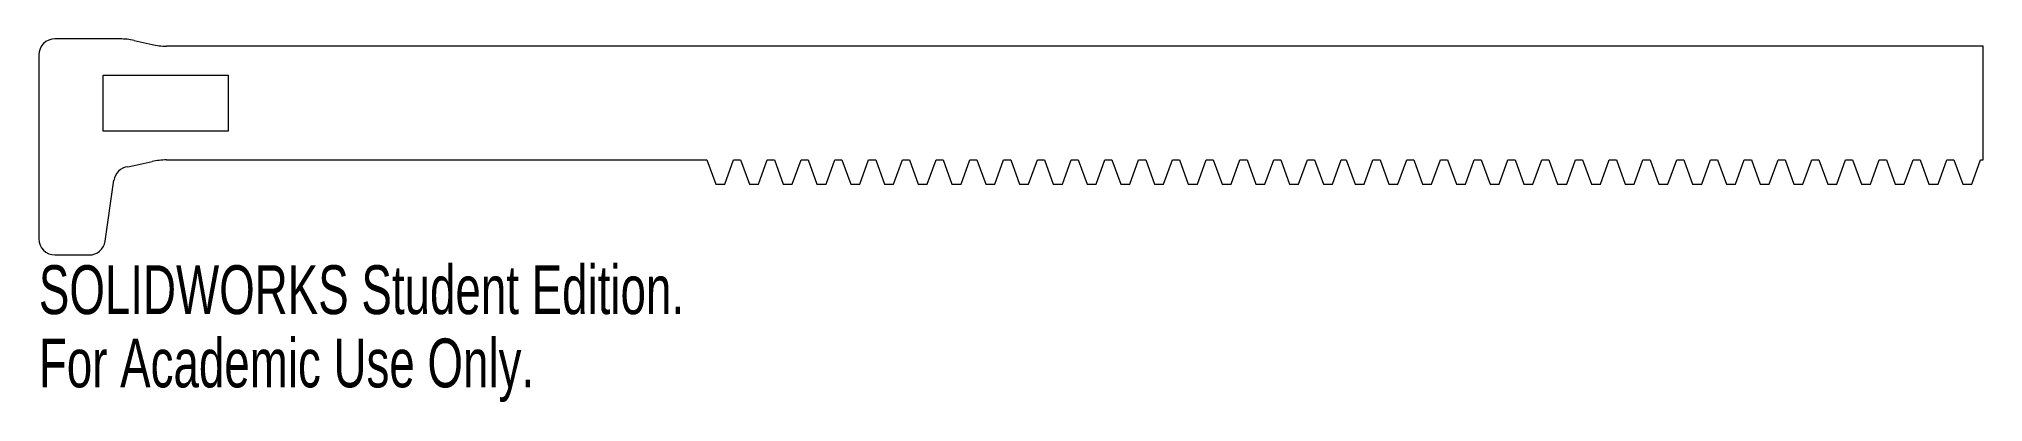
# Model space of a CAD drawing. Header units: inches. Extents: x -4.9 to 2.67, y -1.31 to 0.1.
import ezdxf

# ---------------------------------------------------------------- set-up
doc = ezdxf.new("R2010")
doc.units = ezdxf.units.IN
doc.header["$MEASUREMENT"] = 0
doc.styles.add('SLDTEXTSTYLE0', font='TXT', dxfattribs={"width": 0.7})

msp = doc.modelspace()

# ---------------------------------------------------------------- linework, layer by layer
at = {"color": 7, "linetype": 'Continuous', "lineweight": 15}
for p, q in [((-4.5876, 0.1015), (-4.8408, 0.1015)), ((-4.5322, 0.0953), (-4.4619, 0.0794)), ((-4.9033, 0.039), (-4.9033, -0.6778)), ((2.6747, 0.0731), (-4.4065, 0.0731)), ((2.6747, -0.3701), (2.6747, 0.0731)), ((-4.6533, -0.2576), (-4.6533, -0.0394)), ((-4.6533, -0.0394), (-4.1651, -0.0394)), ((-4.1651, -0.0394), (-4.1651, -0.2576)), ((-4.1651, -0.2576), (-4.6533, -0.2576)), ((-4.5322, -0.3922), (-4.4619, -0.3763)), ((-4.4065, -0.3701), (-2.2996, -0.3701)), ((-2.2996, -0.3701), (-2.2653, -0.4643)), ((-2.23, -0.4643), (-2.1957, -0.3701)), ((-2.1957, -0.3701), (-2.168, -0.3701)), ((-2.168, -0.3701), (-2.1337, -0.4643)), ((-2.0984, -0.4643), (-2.0641, -0.3701)), ((-2.0641, -0.3701), (-2.0364, -0.3701)), ((-2.0364, -0.3701), (-2.0021, -0.4643)), ((-1.9668, -0.4643), (-1.9325, -0.3701)), ((-1.9325, -0.3701), (-1.9049, -0.3701)), ((-1.9049, -0.3701), (-1.8706, -0.4643)), ((-1.8353, -0.4643), (-1.801, -0.3701)), ((-1.801, -0.3701), (-1.7733, -0.3701)), ((-1.7733, -0.3701), (-1.739, -0.4643)), ((-1.7037, -0.4643), (-1.6694, -0.3701)), ((-1.6694, -0.3701), (-1.6417, -0.3701)), ((-1.6417, -0.3701), (-1.6074, -0.4643)), ((-1.5721, -0.4643), (-1.5378, -0.3701)), ((-1.5378, -0.3701), (-1.5101, -0.3701)), ((-1.5101, -0.3701), (-1.4758, -0.4643)), ((-1.4405, -0.4643), (-1.4062, -0.3701)), ((-1.4062, -0.3701), (-1.3786, -0.3701)), ((-1.3786, -0.3701), (-1.3443, -0.4643)), ((-1.309, -0.4643), (-1.2747, -0.3701)), ((-1.2747, -0.3701), (-1.247, -0.3701)), ((-1.247, -0.3701), (-1.2127, -0.4643)), ((-1.1774, -0.4643), (-1.1431, -0.3701)), ((-1.1431, -0.3701), (-1.1154, -0.3701)), ((-1.1154, -0.3701), (-1.0811, -0.4643)), ((-1.0458, -0.4643), (-1.0115, -0.3701)), ((-1.0115, -0.3701), (-0.9838, -0.3701)), ((-0.9838, -0.3701), (-0.9495, -0.4643)), ((-0.9142, -0.4643), (-0.8799, -0.3701)), ((-0.8799, -0.3701), (-0.8523, -0.3701)), ((-0.8523, -0.3701), (-0.818, -0.4643)), ((-0.7827, -0.4643), (-0.7484, -0.3701)), ((-0.7484, -0.3701), (-0.7207, -0.3701)), ((-0.7207, -0.3701), (-0.6864, -0.4643)), ((-0.6511, -0.4643), (-0.6168, -0.3701)), ((-0.6168, -0.3701), (-0.5891, -0.3701)), ((-0.5891, -0.3701), (-0.5548, -0.4643)), ((-0.5195, -0.4643), (-0.4852, -0.3701)), ((-0.4852, -0.3701), (-0.4575, -0.3701)), ((-0.4575, -0.3701), (-0.4232, -0.4643)), ((-0.3879, -0.4643), (-0.3536, -0.3701)), ((-0.3536, -0.3701), (-0.326, -0.3701)), ((-0.326, -0.3701), (-0.2917, -0.4643)), ((-0.2564, -0.4643), (-0.2221, -0.3701)), ((-0.2221, -0.3701), (-0.1944, -0.3701)), ((-0.1944, -0.3701), (-0.1601, -0.4643)), ((-0.1248, -0.4643), (-0.0905, -0.3701)), ((-0.0905, -0.3701), (-0.0628, -0.3701)), ((-0.0628, -0.3701), (-0.0285, -0.4643)), ((0.0068, -0.4643), (0.0411, -0.3701)), ((0.0411, -0.3701), (0.0688, -0.3701)), ((0.0688, -0.3701), (0.1031, -0.4643)), ((0.1384, -0.4643), (0.1727, -0.3701)), ((0.1727, -0.3701), (0.1925, -0.3701)), ((0.1925, -0.3701), (0.2268, -0.4643)), ((0.2621, -0.4643), (0.2964, -0.3701)), ((0.2964, -0.3701), (0.3241, -0.3701)), ((0.3241, -0.3701), (0.3584, -0.4643)), ((0.3937, -0.4643), (0.428, -0.3701)), ((0.428, -0.3701), (0.4557, -0.3701)), ((0.4557, -0.3701), (0.49, -0.4643)), ((0.5253, -0.4643), (0.5596, -0.3701)), ((0.5596, -0.3701), (0.5873, -0.3701)), ((0.5873, -0.3701), (0.6216, -0.4643)), ((0.6569, -0.4643), (0.6912, -0.3701)), ((0.6912, -0.3701), (0.7188, -0.3701)), ((0.7188, -0.3701), (0.7531, -0.4643)), ((0.7884, -0.4643), (0.8227, -0.3701)), ((0.8227, -0.3701), (0.8504, -0.3701)), ((0.8504, -0.3701), (0.8847, -0.4643)), ((0.92, -0.4643), (0.9543, -0.3701)), ((0.9543, -0.3701), (0.982, -0.3701)), ((0.982, -0.3701), (1.0163, -0.4643)), ((1.0516, -0.4643), (1.0859, -0.3701)), ((1.0859, -0.3701), (1.1136, -0.3701)), ((1.1136, -0.3701), (1.1479, -0.4643)), ((1.1832, -0.4643), (1.2175, -0.3701)), ((1.2175, -0.3701), (1.2451, -0.3701)), ((1.2451, -0.3701), (1.2794, -0.4643)), ((1.3147, -0.4643), (1.349, -0.3701)), ((1.349, -0.3701), (1.3767, -0.3701)), ((1.3767, -0.3701), (1.411, -0.4643)), ((1.4463, -0.4643), (1.4806, -0.3701)), ((1.4806, -0.3701), (1.5083, -0.3701)), ((1.5083, -0.3701), (1.5426, -0.4643)), ((1.5779, -0.4643), (1.6122, -0.3701)), ((1.6122, -0.3701), (1.6399, -0.3701)), ((1.6399, -0.3701), (1.6742, -0.4643)), ((1.7095, -0.4643), (1.7438, -0.3701)), ((1.7438, -0.3701), (1.7714, -0.3701)), ((1.7714, -0.3701), (1.8057, -0.4643)), ((1.841, -0.4643), (1.8753, -0.3701)), ((1.8753, -0.3701), (1.903, -0.3701)), ((1.903, -0.3701), (1.9373, -0.4643)), ((1.9726, -0.4643), (2.0069, -0.3701)), ((2.0069, -0.3701), (2.0346, -0.3701)), ((2.0346, -0.3701), (2.0689, -0.4643)), ((2.1042, -0.4643), (2.1385, -0.3701)), ((2.1385, -0.3701), (2.1662, -0.3701)), ((2.1662, -0.3701), (2.2005, -0.4643)), ((2.2358, -0.4643), (2.2701, -0.3701)), ((2.2701, -0.3701), (2.2977, -0.3701)), ((2.2977, -0.3701), (2.332, -0.4643)), ((2.3673, -0.4643), (2.4016, -0.3701)), ((2.4016, -0.3701), (2.4293, -0.3701)), ((2.4293, -0.3701), (2.4636, -0.4643)), ((2.4989, -0.4643), (2.5332, -0.3701)), ((2.5332, -0.3701), (2.5609, -0.3701)), ((2.5609, -0.3701), (2.5952, -0.4643)), ((2.6305, -0.4643), (2.6648, -0.3701)), ((2.6648, -0.3701), (2.6747, -0.3701)), ((-4.6455, -0.6868), (-4.6108, -0.4495)), ((-2.2653, -0.4643), (-2.23, -0.4643)), ((-2.1337, -0.4643), (-2.0984, -0.4643)), ((-2.0021, -0.4643), (-1.9668, -0.4643)), ((-1.8706, -0.4643), (-1.8353, -0.4643)), ((-1.739, -0.4643), (-1.7037, -0.4643)), ((-1.6074, -0.4643), (-1.5721, -0.4643)), ((-1.4758, -0.4643), (-1.4405, -0.4643)), ((-1.3443, -0.4643), (-1.309, -0.4643)), ((-1.2127, -0.4643), (-1.1774, -0.4643)), ((-1.0811, -0.4643), (-1.0458, -0.4643)), ((-0.9495, -0.4643), (-0.9142, -0.4643)), ((-0.818, -0.4643), (-0.7827, -0.4643)), ((-0.6864, -0.4643), (-0.6511, -0.4643)), ((-0.5548, -0.4643), (-0.5195, -0.4643)), ((-0.4232, -0.4643), (-0.3879, -0.4643)), ((-0.2917, -0.4643), (-0.2564, -0.4643)), ((-0.1601, -0.4643), (-0.1248, -0.4643)), ((-0.0285, -0.4643), (0.0068, -0.4643)), ((0.1031, -0.4643), (0.1384, -0.4643)), ((0.2268, -0.4643), (0.2621, -0.4643)), ((0.3584, -0.4643), (0.3937, -0.4643)), ((0.49, -0.4643), (0.5253, -0.4643)), ((0.6216, -0.4643), (0.6569, -0.4643)), ((0.7531, -0.4643), (0.7884, -0.4643)), ((0.8847, -0.4643), (0.92, -0.4643)), ((1.0163, -0.4643), (1.0516, -0.4643)), ((1.1479, -0.4643), (1.1832, -0.4643)), ((1.2794, -0.4643), (1.3147, -0.4643)), ((1.411, -0.4643), (1.4463, -0.4643)), ((1.5426, -0.4643), (1.5779, -0.4643)), ((1.6742, -0.4643), (1.7095, -0.4643)), ((1.8057, -0.4643), (1.841, -0.4643)), ((1.9373, -0.4643), (1.9726, -0.4643)), ((2.0689, -0.4643), (2.1042, -0.4643)), ((2.2005, -0.4643), (2.2358, -0.4643)), ((2.332, -0.4643), (2.3673, -0.4643)), ((2.4636, -0.4643), (2.4989, -0.4643)), ((2.5952, -0.4643), (2.6305, -0.4643)), ((-4.8408, -0.7403), (-4.7073, -0.7403))]:
    msp.add_line(p, q, dxfattribs=at)
for centre, radius, start, end in [((-4.8408, 0.039), 0.0625, 90, 180), ((-4.5876, -0.1485), 0.25, 77.19729, 90), ((-4.4065, 0.3231), 0.25, 257.19729, 270), ((-4.4065, -0.6201), 0.25, 90, 102.80271), ((-4.5489, -0.4586), 0.0625, 97.10856, 171.67758), ((-4.5876, -0.1485), 0.25, 277.10856, 282.80271), ((-4.8408, -0.6778), 0.0625, 180, 270), ((-4.7073, -0.6778), 0.0625, 270, 351.67758)]:
    msp.add_arc(centre, radius, start, end, dxfattribs=at)

# ---------------------------------------------------------------- texts
at = {"color": 7, "linetype": 'Continuous', "char_height": 0.1903, "attachment_point": 1, "style": 'SLDTEXTSTYLE0'}
for s, insert in [('SOLIDWORKS Student Edition.', (-4.9033, -0.7804)), ('For Academic Use Only.', (-4.9033, -1.0658))]:
    msp.add_mtext(s, dxfattribs=dict(at, insert=insert))

doc.saveas('drawing.dxf')
